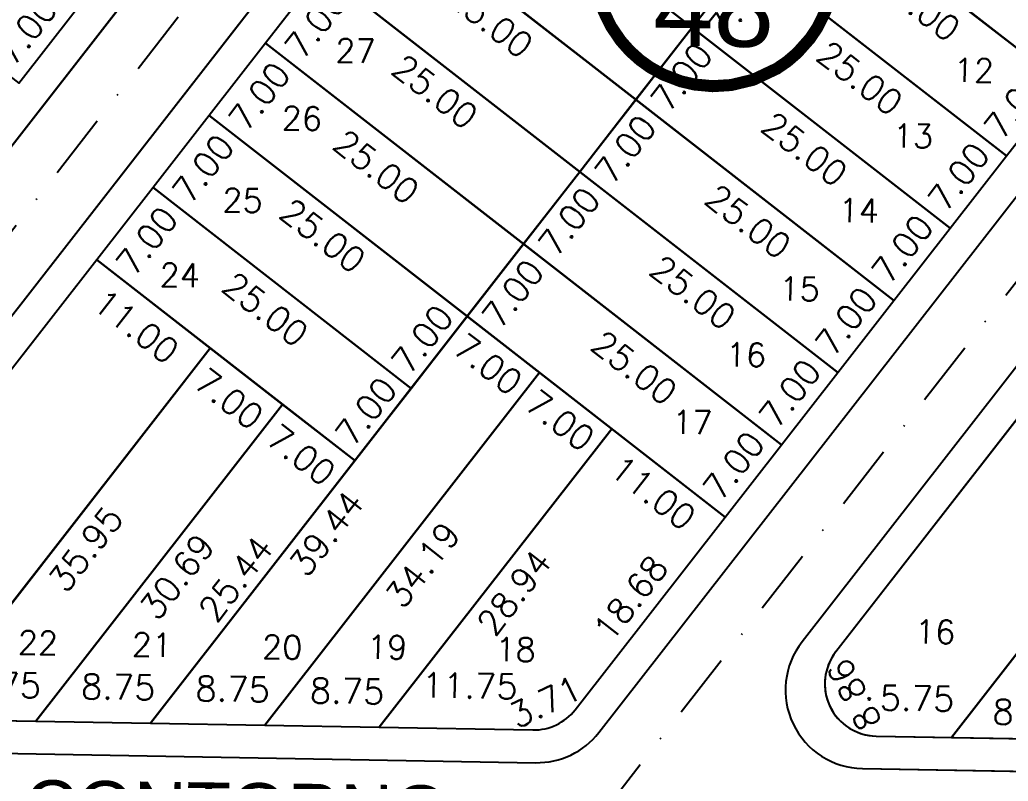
# Model space of a CAD drawing. Header units: millimetres. Extents: x -4430026 to 4783824, y 584 to 9593110.
# Drawn here: x 2678.2 to 2753.8, y 740.9 to 799.2 of the extents above; entities that cross this region are included whole.
import ezdxf
from ezdxf.enums import TextEntityAlignment as Align

# ---------------------------------------------------------------- set-up
doc = ezdxf.new("R2010")
doc.units = ezdxf.units.MM
doc.linetypes.add('CONTINUO', pattern=[0])
doc.linetypes.add('DASHDOT', pattern=[1, 0.5, -0.25, 0, -0.25])
for name, color, linetype in [('Calçada', 1, 'Continuous'), ('Cota', 8, 'Continuous'), ('Cota Curvas', 2, 'Continuous'), ('EIXO DAS VIAS', 252, 'DASHDOT'), ('Lotes', 2, 'Continuous'), ('Nomes de Ruas', 3, 'Continuous'), ('Numero de lotes', 5, 'Continuous'), ('númeraçãoquadras', 4, 'Continuous')]:
    doc.layers.add(name, color=color, linetype=linetype)
doc.styles.add('arcad1', font='romans.shx')
doc.styles.add('ARIAL', font='arial.ttf', dxfattribs={"height": 0.25})
doc.styles.add('ROMANS', font='romans.shx')
doc.styles.add('STYLE1', font='sanss___.ttf')
doc.dimstyles.new('BOLA100', dxfattribs={"dimscale": 0, "dimtxt": 1.9, "dimasz": 0.18, "dimexe": 0.18, "dimexo": 0.063, "dimgap": 0, "dimtad": 1, "dimzin": 4, "dimdsep": 46, "dimtxsty": 'ROMANS', "dimcen": 0.09, "dimse1": 1, "dimse2": 1, "dimsd1": 1, "dimsd2": 1, "dimclrt": 256, "dimaunit": 1, "dimadec": 4, "dimazin": 0, "dimtfac": 1.2, "dimtix": 1, "dimtmove": 2, "dimatfit": 3, "dimfxl": 1, "dimtvp": 2, "dimtolj": 1, "dimtzin": 4, "dimarcsym": 0})

# ---------------------------------------------------------------- blocks, each defined once
blk = doc.blocks.new('*D515')
at = {"layer": 'DEFPOINTS', "color": 0}
for p in [(2684.126, 780.798), (2686.561, 778.901), (2661.886, 752.237)]:
    blk.add_point(p, dxfattribs=at)
at = {"layer": 'Cota', "insert": (2674.692, 765.204), "char_height": 1.9, "attachment_point": 5, "rotation": 52.09358, "style": 'ROMANS'}
blk.add_mtext('\\A1;36.20', dxfattribs=at)
blk = doc.blocks.new('*D516')
at = {"layer": 'DEFPOINTS', "color": 0}
for p in [(2692.805, 774.04), (2695.065, 772.279), (2670.72, 745.677)]:
    blk.add_point(p, dxfattribs=at)
at = {"layer": 'Cota', "insert": (2683.273, 758.682), "char_height": 1.9, "attachment_point": 5, "rotation": 52.09358, "style": 'ROMANS'}
blk.add_mtext('\\A1;35.95', dxfattribs=at)
blk = doc.blocks.new('*D517')
at = {"layer": 'DEFPOINTS', "color": 0}
for p in [(2698.328, 769.739), (2700.443, 768.092), (2679.47, 745.52)]:
    blk.add_point(p, dxfattribs=at)
at = {"layer": 'Cota', "insert": (2690.264, 756.566), "char_height": 1.9, "attachment_point": 5, "rotation": 52.09358, "style": 'ROMANS'}
blk.add_mtext('\\A1;30.69', dxfattribs=at)
blk = doc.blocks.new('*D518')
at = {"layer": 'DEFPOINTS', "color": 0}
for p in [(2703.319, 765.852), (2703.851, 765.438), (2688.22, 745.364)]:
    blk.add_point(p, dxfattribs=at)
at = {"layer": 'Cota', "insert": (2694.754, 756.399), "char_height": 1.9, "attachment_point": 5, "rotation": 52.09358, "style": 'ROMANS'}
blk.add_mtext('\\A1;25.44', dxfattribs=at)
blk = doc.blocks.new('*D519')
at = {"layer": 'DEFPOINTS', "color": 0}
for p in [(2712.452, 776.485), (2714.547, 774.854), (2688.22, 745.364)]:
    blk.add_point(p, dxfattribs=at)
at = {"layer": 'Cota', "insert": (2701.681, 759.877), "char_height": 1.9, "attachment_point": 5, "rotation": 52.09358, "style": 'ROMANS'}
blk.add_mtext('\\A1;39.44', dxfattribs=at)
blk = doc.blocks.new('*D520')
at = {"layer": 'DEFPOINTS', "color": 0}
for p in [(2717.975, 772.184), (2720.299, 770.374), (2696.97, 745.207)]:
    blk.add_point(p, dxfattribs=at)
at = {"layer": 'Cota', "insert": (2709.047, 757.47), "char_height": 1.9, "attachment_point": 5, "rotation": 52.09358, "style": 'ROMANS'}
blk.add_mtext('\\A1;34.19', dxfattribs=at)
blk = doc.blocks.new('*D521')
at = {"layer": 'DEFPOINTS', "color": 0}
for p in [(2723.498, 767.883), (2725.677, 766.187), (2705.72, 745.051)]:
    blk.add_point(p, dxfattribs=at)
at = {"layer": 'Cota', "insert": (2716.038, 755.355), "char_height": 1.9, "attachment_point": 5, "rotation": 52.09358, "style": 'ROMANS'}
blk.add_mtext('\\A1;28.94', dxfattribs=at)
blk = doc.blocks.new('*D522')
at = {"layer": 'DEFPOINTS', "color": 0}
for p in [(2731.43, 761.708), (2732.178, 761.125), (2720.698, 746.383)]:
    blk.add_point(p, dxfattribs=at)
at = {"layer": 'Cota', "insert": (2724.94, 754.92), "char_height": 1.9, "attachment_point": 5, "rotation": 52.09358, "style": 'ROMANS'}
blk.add_mtext('\\A1;18.68', dxfattribs=at)
blk = doc.blocks.new('*D523')
at = {"layer": 'DEFPOINTS', "color": 0}
for p in [(2688.426, 786.321), (2690.862, 784.424), (2684.126, 780.798)]:
    blk.add_point(p, dxfattribs=at)
at = {"layer": 'Cota', "insert": (2687.962, 782.246), "char_height": 1.9, "attachment_point": 5, "rotation": 52.09358, "style": 'ROMANS'}
blk.add_mtext('\\A1;7.00', dxfattribs=at)
blk = doc.blocks.new('*D524')
at = {"layer": 'DEFPOINTS', "color": 0}
for p in [(2692.727, 791.844), (2695.163, 789.947), (2688.426, 786.321)]:
    blk.add_point(p, dxfattribs=at)
at = {"layer": 'Cota', "insert": (2692.263, 787.769), "char_height": 1.9, "attachment_point": 5, "rotation": 52.09358, "style": 'ROMANS'}
blk.add_mtext('\\A1;7.00', dxfattribs=at)
blk = doc.blocks.new('*D525')
at = {"layer": 'DEFPOINTS', "color": 0}
for p in [(2697.027, 797.367), (2699.463, 795.47), (2692.727, 791.844)]:
    blk.add_point(p, dxfattribs=at)
at = {"layer": 'Cota', "insert": (2696.563, 793.292), "char_height": 1.9, "attachment_point": 5, "rotation": 52.09358, "style": 'ROMANS'}
blk.add_mtext('\\A1;7.00', dxfattribs=at)
blk = doc.blocks.new('*D526')
at = {"layer": 'DEFPOINTS', "color": 0}
for p in [(2701.328, 802.89), (2703.764, 800.993), (2697.027, 797.367)]:
    blk.add_point(p, dxfattribs=at)
at = {"layer": 'Cota', "insert": (2700.864, 798.816), "char_height": 1.9, "attachment_point": 5, "rotation": 52.09358, "style": 'ROMANS'}
blk.add_mtext('\\A1;7.00', dxfattribs=at)
blk = doc.blocks.new('*D537')
at = {"layer": 'DEFPOINTS', "color": 0}
for p in [(2707.62, 771.375), (2708.152, 770.961), (2703.851, 765.438)]:
    blk.add_point(p, dxfattribs=at)
at = {"layer": 'Cota', "insert": (2704.72, 769.198), "char_height": 1.9, "attachment_point": 5, "rotation": 52.09358, "style": 'ROMANS'}
blk.add_mtext('\\A1;7.00', dxfattribs=at)
blk = doc.blocks.new('*D538')
at = {"layer": 'DEFPOINTS', "color": 0}
for p in [(2711.92, 776.899), (2712.452, 776.485), (2708.152, 770.961)]:
    blk.add_point(p, dxfattribs=at)
at = {"layer": 'Cota', "insert": (2709.021, 774.721), "char_height": 1.9, "attachment_point": 5, "rotation": 52.09358, "style": 'ROMANS'}
blk.add_mtext('\\A1;7.00', dxfattribs=at)
blk = doc.blocks.new('*D539')
at = {"layer": 'DEFPOINTS', "color": 0}
for p in [(2735.73, 767.231), (2736.478, 766.648), (2732.178, 761.125)]:
    blk.add_point(p, dxfattribs=at)
at = {"layer": 'Cota', "insert": (2732.83, 765.053), "char_height": 1.9, "attachment_point": 5, "rotation": 52.09358, "style": 'ROMANS'}
blk.add_mtext('\\A1;7.00', dxfattribs=at)
blk = doc.blocks.new('*D540')
at = {"layer": 'DEFPOINTS', "color": 0}
for p in [(2740.031, 772.754), (2740.779, 772.171), (2736.478, 766.648)]:
    blk.add_point(p, dxfattribs=at)
at = {"layer": 'Cota', "insert": (2737.131, 770.576), "char_height": 1.9, "attachment_point": 5, "rotation": 52.09358, "style": 'ROMANS'}
blk.add_mtext('\\A1;7.00', dxfattribs=at)
blk = doc.blocks.new('*D541')
at = {"layer": 'DEFPOINTS', "color": 0}
for p in [(2744.331, 778.277), (2745.079, 777.694), (2740.779, 772.171)]:
    blk.add_point(p, dxfattribs=at)
at = {"layer": 'Cota', "insert": (2741.431, 776.099), "char_height": 1.9, "attachment_point": 5, "rotation": 52.09358, "style": 'ROMANS'}
blk.add_mtext('\\A1;7.00', dxfattribs=at)
blk = doc.blocks.new('*D542')
at = {"layer": 'DEFPOINTS', "color": 0}
for p in [(2748.632, 783.8), (2749.38, 783.218), (2745.079, 777.694)]:
    blk.add_point(p, dxfattribs=at)
at = {"layer": 'Cota', "insert": (2745.732, 781.622), "char_height": 1.9, "attachment_point": 5, "rotation": 52.09358, "style": 'ROMANS'}
blk.add_mtext('\\A1;7.00', dxfattribs=at)
blk = doc.blocks.new('*D543')
at = {"layer": 'DEFPOINTS', "color": 0}
for p in [(2752.933, 789.323), (2753.681, 788.741), (2749.38, 783.218)]:
    blk.add_point(p, dxfattribs=at)
at = {"layer": 'Cota', "insert": (2750.033, 787.145), "char_height": 1.9, "attachment_point": 5, "rotation": 52.09358, "style": 'ROMANS'}
blk.add_mtext('\\A1;7.00', dxfattribs=at)
blk = doc.blocks.new('*D544')
at = {"layer": 'DEFPOINTS', "color": 0}
for p in [(2757.233, 794.846), (2757.981, 794.264), (2753.681, 788.741)]:
    blk.add_point(p, dxfattribs=at)
at = {"layer": 'Cota', "insert": (2754.333, 792.668), "char_height": 1.9, "attachment_point": 5, "rotation": 52.09358, "style": 'ROMANS'}
blk.add_mtext('\\A1;7.00', dxfattribs=at)
blk = doc.blocks.new('*D551')
at = {"layer": 'DEFPOINTS', "color": 0}
for p in [(2716.753, 782.008), (2718.847, 780.377), (2712.452, 776.485)]:
    blk.add_point(p, dxfattribs=at)
at = {"layer": 'Cota', "insert": (2715.947, 778.199), "char_height": 1.9, "attachment_point": 5, "rotation": 52.09358, "style": 'ROMANS'}
blk.add_mtext('\\A1;7.00', dxfattribs=at)
blk = doc.blocks.new('*D552')
at = {"layer": 'DEFPOINTS', "color": 0}
for p in [(2721.053, 787.531), (2723.148, 785.9), (2716.753, 782.008)]:
    blk.add_point(p, dxfattribs=at)
at = {"layer": 'Cota', "insert": (2720.248, 783.722), "char_height": 1.9, "attachment_point": 5, "rotation": 52.09358, "style": 'ROMANS'}
blk.add_mtext('\\A1;7.00', dxfattribs=at)
blk = doc.blocks.new('*D553')
at = {"layer": 'DEFPOINTS', "color": 0}
for p in [(2725.354, 793.054), (2727.448, 791.423), (2721.053, 787.531)]:
    blk.add_point(p, dxfattribs=at)
at = {"layer": 'Cota', "insert": (2724.549, 789.245), "char_height": 1.9, "attachment_point": 5, "rotation": 52.09358, "style": 'ROMANS'}
blk.add_mtext('\\A1;7.00', dxfattribs=at)
blk = doc.blocks.new('*D554')
at = {"layer": 'DEFPOINTS', "color": 0}
for p in [(2729.655, 798.577), (2731.749, 796.946), (2725.354, 793.054)]:
    blk.add_point(p, dxfattribs=at)
at = {"layer": 'Cota', "insert": (2728.849, 794.768), "char_height": 1.9, "attachment_point": 5, "rotation": 52.09358, "style": 'ROMANS'}
blk.add_mtext('\\A1;7.00', dxfattribs=at)
blk = doc.blocks.new('*D555')
at = {"layer": 'DEFPOINTS', "color": 0}
for p in [(2733.955, 804.1), (2736.05, 802.469), (2729.655, 798.577)]:
    blk.add_point(p, dxfattribs=at)
at = {"layer": 'Cota', "insert": (2733.15, 800.291), "char_height": 1.9, "attachment_point": 5, "rotation": 52.09358, "style": 'ROMANS'}
blk.add_mtext('\\A1;7.00', dxfattribs=at)
blk = doc.blocks.new('*D623')
at = {"layer": 'DEFPOINTS', "color": 0}
for p in [(2681.646, 800.472), (2682.47, 799.831), (2678.169, 794.308)]:
    blk.add_point(p, dxfattribs=at)
at = {"layer": 'Cota', "insert": (2678.746, 798.294), "char_height": 1.9, "attachment_point": 5, "rotation": 52.09358, "style": 'ROMANS'}
blk.add_mtext('\\A1;7.00', dxfattribs=at)
blk = doc.blocks.new('*D3765')
at = {"layer": 'DEFPOINTS', "color": 0}
for p in [(2684.126, 780.798), (2692.805, 774.04), (2690.884, 771.573)]:
    blk.add_point(p, dxfattribs=at)
at = {"layer": 'Cota', "insert": (2687.128, 775.701), "char_height": 1.9, "attachment_point": 5, "rotation": 322.09358, "style": 'ROMANS'}
blk.add_mtext('\\A1;11.00', dxfattribs=at)
blk = doc.blocks.new('*D3766')
at = {"layer": 'DEFPOINTS', "color": 0}
for p in [(2692.805, 774.04), (2698.328, 769.739), (2696.407, 767.272)]:
    blk.add_point(p, dxfattribs=at)
at = {"layer": 'Cota', "insert": (2694.229, 770.172), "char_height": 1.9, "attachment_point": 5, "rotation": 322.09358, "style": 'ROMANS'}
blk.add_mtext('\\A1;7.00', dxfattribs=at)
blk = doc.blocks.new('*D3767')
at = {"layer": 'DEFPOINTS', "color": 0}
for p in [(2698.328, 769.739), (2703.851, 765.438), (2701.93, 762.971)]:
    blk.add_point(p, dxfattribs=at)
at = {"layer": 'Cota', "insert": (2699.752, 765.871), "char_height": 1.9, "attachment_point": 5, "rotation": 322.09358, "style": 'ROMANS'}
blk.add_mtext('\\A1;7.00', dxfattribs=at)
blk = doc.blocks.new('*D3774')
at = {"layer": 'DEFPOINTS', "color": 0}
for p in [(2688.426, 786.321), (2708.152, 770.961), (2706.298, 768.581)]:
    blk.add_point(p, dxfattribs=at)
at = {"layer": 'Cota', "insert": (2697.019, 777.01), "char_height": 1.9, "attachment_point": 5, "rotation": 322.09358, "style": 'ROMANS'}
blk.add_mtext('\\A1;25.00', dxfattribs=at)
blk = doc.blocks.new('*D3780')
at = {"layer": 'DEFPOINTS', "color": 0}
for p in [(2662.744, 815.19), (2682.47, 799.831), (2680.701, 797.56)]:
    blk.add_point(p, dxfattribs=at)
at = {"layer": 'Cota', "insert": (2671.422, 805.989), "char_height": 1.9, "attachment_point": 5, "rotation": 322.09358, "style": 'ROMANS'}
blk.add_mtext('\\A1;25.00', dxfattribs=at)
blk = doc.blocks.new('*D3781')
at = {"layer": 'DEFPOINTS', "color": 0}
for p in [(2692.727, 791.844), (2712.452, 776.485), (2710.684, 774.213)]:
    blk.add_point(p, dxfattribs=at)
at = {"layer": 'Cota', "insert": (2701.405, 782.643), "char_height": 1.9, "attachment_point": 5, "rotation": 322.09358, "style": 'ROMANS'}
blk.add_mtext('\\A1;25.00', dxfattribs=at)
blk = doc.blocks.new('*D3782')
at = {"layer": 'DEFPOINTS', "color": 0}
for p in [(2712.452, 776.485), (2717.975, 772.184), (2716.207, 769.913)]:
    blk.add_point(p, dxfattribs=at)
at = {"layer": 'Cota', "insert": (2714.029, 772.813), "char_height": 1.9, "attachment_point": 5, "rotation": 322.09358, "style": 'ROMANS'}
blk.add_mtext('\\A1;7.00', dxfattribs=at)
blk = doc.blocks.new('*D3783')
at = {"layer": 'DEFPOINTS', "color": 0}
for p in [(2717.975, 772.184), (2723.498, 767.883), (2721.73, 765.612)]:
    blk.add_point(p, dxfattribs=at)
at = {"layer": 'Cota', "insert": (2719.552, 768.512), "char_height": 1.9, "attachment_point": 5, "rotation": 322.09358, "style": 'ROMANS'}
blk.add_mtext('\\A1;7.00', dxfattribs=at)
blk = doc.blocks.new('*D3784')
at = {"layer": 'DEFPOINTS', "color": 0}
for p in [(2723.498, 767.883), (2732.178, 761.125), (2730.409, 758.854)]:
    blk.add_point(p, dxfattribs=at)
at = {"layer": 'Cota', "insert": (2726.653, 762.983), "char_height": 1.9, "attachment_point": 5, "rotation": 322.09358, "style": 'ROMANS'}
blk.add_mtext('\\A1;11.00', dxfattribs=at)
blk = doc.blocks.new('*D3791')
at = {"layer": 'DEFPOINTS', "color": 0}
for p in [(2697.027, 797.367), (2716.753, 782.008), (2714.777, 779.47)]:
    blk.add_point(p, dxfattribs=at)
at = {"layer": 'Cota', "insert": (2705.498, 787.9), "char_height": 1.9, "attachment_point": 5, "rotation": 322.09358, "style": 'ROMANS'}
blk.add_mtext('\\A1;25.00', dxfattribs=at)
blk = doc.blocks.new('*D3792')
at = {"layer": 'DEFPOINTS', "color": 0}
for p in [(2716.753, 782.008), (2736.478, 766.648), (2734.503, 764.111)]:
    blk.add_point(p, dxfattribs=at)
at = {"layer": 'Cota', "insert": (2725.224, 772.54), "char_height": 1.9, "attachment_point": 5, "rotation": 322.09358, "style": 'ROMANS'}
blk.add_mtext('\\A1;25.00', dxfattribs=at)
blk = doc.blocks.new('*D3799')
at = {"layer": 'DEFPOINTS', "color": 0}
for p in [(2701.328, 802.89), (2721.053, 787.531), (2719.26, 785.228)]:
    blk.add_point(p, dxfattribs=at)
at = {"layer": 'Cota', "insert": (2709.981, 793.657), "char_height": 1.9, "attachment_point": 5, "rotation": 322.09358, "style": 'ROMANS'}
blk.add_mtext('\\A1;25.00', dxfattribs=at)
blk = doc.blocks.new('*D3800')
at = {"layer": 'DEFPOINTS', "color": 0}
for p in [(2721.053, 787.531), (2740.779, 772.171), (2738.986, 769.869)]:
    blk.add_point(p, dxfattribs=at)
at = {"layer": 'Cota', "insert": (2729.707, 778.298), "char_height": 1.9, "attachment_point": 5, "rotation": 322.09358, "style": 'ROMANS'}
blk.add_mtext('\\A1;25.00', dxfattribs=at)
blk = doc.blocks.new('*D3810')
at = {"layer": 'DEFPOINTS', "color": 0}
for p in [(2681.377, 747.253), (2672.595, 745.62), (2681.345, 745.464)]:
    blk.add_point(p, dxfattribs=at)
at = {"layer": 'Cota', "insert": (2677.019, 748.281), "char_height": 1.9, "attachment_point": 5, "rotation": 358.9754, "style": 'ROMANS'}
blk.add_mtext('\\A1;8.75', dxfattribs=at)
blk = doc.blocks.new('*D3811')
at = {"layer": 'DEFPOINTS', "color": 0}
for p in [(2690.127, 747.096), (2681.345, 745.464), (2690.095, 745.307)]:
    blk.add_point(p, dxfattribs=at)
at = {"layer": 'Cota', "insert": (2685.769, 748.124), "char_height": 1.9, "attachment_point": 5, "rotation": 358.9754, "style": 'ROMANS'}
blk.add_mtext('\\A1;8.75', dxfattribs=at)
blk = doc.blocks.new('*D3812')
at = {"layer": 'DEFPOINTS', "color": 0}
for p in [(2698.877, 746.94), (2690.095, 745.307), (2698.845, 745.151)]:
    blk.add_point(p, dxfattribs=at)
at = {"layer": 'Cota', "insert": (2694.519, 747.968), "char_height": 1.9, "attachment_point": 5, "rotation": 358.9754, "style": 'ROMANS'}
blk.add_mtext('\\A1;8.75', dxfattribs=at)
blk = doc.blocks.new('*D3813')
at = {"layer": 'DEFPOINTS', "color": 0}
for p in [(2707.627, 746.783), (2698.845, 745.151), (2707.595, 744.994)]:
    blk.add_point(p, dxfattribs=at)
at = {"layer": 'Cota', "insert": (2703.269, 747.811), "char_height": 1.9, "attachment_point": 5, "rotation": 358.9754, "style": 'ROMANS'}
blk.add_mtext('\\A1;8.75', dxfattribs=at)
blk = doc.blocks.new('*D3820')
at = {"layer": 'DEFPOINTS', "color": 0}
for p in [(2705.629, 808.413), (2725.354, 793.054), (2723.484, 790.653)]:
    blk.add_point(p, dxfattribs=at)
at = {"layer": 'Cota', "insert": (2714.205, 799.082), "char_height": 1.9, "attachment_point": 5, "rotation": 322.09358, "style": 'ROMANS'}
blk.add_mtext('\\A1;25.00', dxfattribs=at)
blk = doc.blocks.new('*D3821')
at = {"layer": 'DEFPOINTS', "color": 0}
for p in [(2725.354, 793.054), (2745.079, 777.694), (2743.21, 775.293)]:
    blk.add_point(p, dxfattribs=at)
at = {"layer": 'Cota', "insert": (2733.931, 783.723), "char_height": 1.9, "attachment_point": 5, "rotation": 322.09358, "style": 'ROMANS'}
blk.add_mtext('\\A1;25.00', dxfattribs=at)
blk = doc.blocks.new('*D3828')
at = {"layer": 'DEFPOINTS', "color": 0}
for p in [(2709.929, 813.936), (2729.655, 798.577), (2727.798, 796.193)]:
    blk.add_point(p, dxfattribs=at)
at = {"layer": 'Cota', "insert": (2718.519, 804.622), "char_height": 1.9, "attachment_point": 5, "rotation": 322.09358, "style": 'ROMANS'}
blk.add_mtext('\\A1;25.00', dxfattribs=at)
blk = doc.blocks.new('*D3829')
at = {"layer": 'DEFPOINTS', "color": 0}
for p in [(2729.655, 798.577), (2749.38, 783.218), (2747.524, 780.834)]:
    blk.add_point(p, dxfattribs=at)
at = {"layer": 'Cota', "insert": (2738.245, 789.263), "char_height": 1.9, "attachment_point": 5, "rotation": 322.09358, "style": 'ROMANS'}
blk.add_mtext('\\A1;25.00', dxfattribs=at)
blk = doc.blocks.new('*D3837')
at = {"layer": 'DEFPOINTS', "color": 0}
for p in [(2733.955, 804.1), (2753.681, 788.741), (2751.75, 786.261)]:
    blk.add_point(p, dxfattribs=at)
at = {"layer": 'Cota', "insert": (2742.471, 794.69), "char_height": 1.9, "attachment_point": 5, "rotation": 322.09358, "style": 'ROMANS'}
blk.add_mtext('\\A1;25.00', dxfattribs=at)
blk = doc.blocks.new('*D3845')
at = {"layer": 'DEFPOINTS', "color": 0}
for p in [(2738.256, 809.623), (2757.981, 794.264), (2756.152, 791.915)]:
    blk.add_point(p, dxfattribs=at)
at = {"layer": 'Cota', "insert": (2746.873, 800.344), "char_height": 1.9, "attachment_point": 5, "rotation": 322.09358, "style": 'ROMANS'}
blk.add_mtext('\\A1;25.00', dxfattribs=at)
blk = doc.blocks.new('*D3853')
at = {"layer": 'DEFPOINTS', "color": 0}
for p in [(2742.557, 815.146), (2762.282, 799.787), (2760.554, 797.568)]:
    blk.add_point(p, dxfattribs=at)
at = {"layer": 'Cota', "insert": (2751.275, 805.997), "char_height": 1.9, "attachment_point": 5, "rotation": 322.09358, "style": 'ROMANS'}
blk.add_mtext('\\A1;25.00', dxfattribs=at)
blk = doc.blocks.new('*D6816')
at = {"layer": 'DEFPOINTS', "color": 0}
for p in [(2749.489, 745.366), (2743.72, 744.371), (2749.47, 744.268)]:
    blk.add_point(p, dxfattribs=at)
at = {"layer": 'Cota', "insert": (2746.844, 747.256), "char_height": 1.9, "attachment_point": 5, "rotation": 358.97539, "style": 'ROMANS'}
blk.add_mtext('\\A1;5.75', dxfattribs=at)
blk = doc.blocks.new('*D6817')
at = {"layer": 'DEFPOINTS', "color": 0}
for p in [(2758.239, 745.21), (2749.47, 744.268), (2758.22, 744.112)]:
    blk.add_point(p, dxfattribs=at)
at = {"layer": 'Cota', "insert": (2755.467, 746.186), "char_height": 1.9, "attachment_point": 5, "rotation": 358.97539, "style": 'ROMANS'}
blk.add_mtext('\\A1;8.75', dxfattribs=at)
blk = doc.blocks.new('*D7361')
at = {"layer": 'DEFPOINTS', "color": 0}
for p in [(2717.503, 746.63), (2705.72, 745.051), (2717.471, 744.841)]:
    blk.add_point(p, dxfattribs=at)
at = {"layer": 'Cota', "insert": (2712.645, 748.215), "char_height": 1.9, "attachment_point": 5, "rotation": 358.9754, "style": 'ROMANS'}
blk.add_mtext('\\A1;11.75', dxfattribs=at)
blk = doc.blocks.new('NUM_quadra')
at = {"color": 6, "const_width": 0.02}
blk.add_lwpolyline([(-0.0134, 0.1996), (-0.034, 0.1971), (-0.0579, 0.1914), (-0.0779, 0.1842), (-0.0981, 0.1743), (-0.1208, 0.1594), (-0.1377, 0.145), (-0.1521, 0.1299), (-0.1625, 0.1166), (-0.1764, 0.0942), (-0.1852, 0.0754), (-0.1941, 0.0483), (-0.1985, 0.0243), (-0.2, 0), (-0.1977, -0.0299), (-0.1921, -0.0556), (-0.1839, -0.0786), (-0.1713, -0.1033), (-0.1546, -0.1269), (-0.1389, -0.1439), (-0.1219, -0.1586), (-0.1046, -0.1705), (-0.0831, -0.1819), (-0.0531, -0.1928), (-0.0302, -0.1977), (0, -0.2), (0.0309, -0.1976), (0.0677, -0.1882), (0.1069, -0.169), (0.124, -0.1569), (0.1407, -0.1421), (0.1614, -0.1181), (0.1737, -0.0992), (0.187, -0.071), (0.1962, -0.0386), (0.2, 0), (0.1989, 0.0205), (0.1943, 0.0473), (0.1871, 0.0707), (0.1741, 0.0984), (0.1635, 0.1151), (0.1472, 0.1354), (0.1285, 0.1533), (0.1063, 0.1694), (0.0782, 0.1841), (0.0533, 0.1928), (0.0267, 0.1982), (0, 0.2)], close=True, dxfattribs=at)
blk.add_circle((0, 0), 0.2)
at = {"color": 3, "insert": (-0.1114, 0.1285), "char_height": 0.038, "width": 0.2663, "attachment_point": 1, "style": 'STYLE1'}
blk.add_mtext('\\fArial|b0|i0|c0|p34;QUADRA', dxfattribs=at)
at = {"color": 3, "style": 'STYLE1'}
blk.add_attdef('00', text='', height=0.13, dxfattribs=at).set_placement((0, -0.1335), align=Align.CENTER)

msp = doc.modelspace()

# ---------------------------------------------------------------- linework, layer by layer
at = {"layer": 'Calçada', "lineweight": -3}
for p, q in [((2643.767, 746.058), (2750.487, 883.114)), ((2643.767, 746.058), (2750.487, 883.114)), ((2756.799, 878.199), (2659.299, 752.983)), ((2756.799, 878.199), (2659.299, 752.983)), ((2806.194, 839.091), (2738.049, 751.575)), ((2742.676, 741.89), (2796.299, 740.931))]:
    msp.add_line(p, q, dxfattribs=at)
for points in [[(2750.487, 883.114, 0.414214), (2749.439, 891.534), (2715.512, 917.952, 0.414214), (2707.091, 916.904), (2580.549, 754.392, 0.618106), (2585.176, 744.706), (2638.926, 743.745, 0.236013), (2643.767, 746.058)], [(2750.487, 883.114, 0.414214), (2749.439, 891.534), (2715.512, 917.952, 0.414214), (2707.091, 916.904), (2580.549, 754.392, 0.618106), (2585.176, 744.706), (2638.926, 743.745, 0.236013), (2643.767, 746.058)], [(2799.147, 852.829), (2765.22, 879.247, 0.414214), (2756.799, 878.199), (2659.299, 752.983, 0.618106), (2663.926, 743.298), (2717.676, 742.337, 0.236013), (2722.517, 744.649), (2800.195, 844.408, 0.414214)], [(2799.147, 852.829), (2765.22, 879.247, 0.414214), (2756.799, 878.199), (2659.299, 752.983, 0.618106), (2663.926, 743.298), (2717.676, 742.337, 0.236013), (2722.517, 744.649), (2800.195, 844.408, 0.414214)]]:
    msp.add_lwpolyline(points, format="xyb", close=True, dxfattribs=at)
at = {"layer": 'Calçada', "lineweight": -3, "flags": 128}
msp.add_lwpolyline([(2742.676, 741.89), (2796.176, 740.933)], dxfattribs=at)
at = {"layer": 'Calçada', "lineweight": -3}
msp.add_arc((2742.783, 747.889), 6, 142.09358, 268.9754, dxfattribs=at)
at = {"layer": 'EIXO DAS VIAS', "ltscale": 10}
for p, q in [((2643.852, 739.656, 103.708), (2759.787, 888.547, 103.708)), ((2722.602, 738.248, 103.708), (2809.495, 849.841, 103.708))]:
    msp.add_line(p, q, dxfattribs=at)
msp.add_arc((2975.343, 1989.566, 51.854), 1330.899, 249.614741, 258.88401, dxfattribs=at)
at = {"layer": 'Lotes', "lineweight": -3}
for p, q in [((2688.22, 745.364), (2776.961, 859.331)), ((2806.94, 835.98), (2740.636, 750.828)), ((2757.981, 794.264), (2718.531, 824.982)), ((2753.681, 788.741), (2714.23, 819.459)), ((2749.38, 783.218), (2709.929, 813.936)), ((2745.079, 777.694), (2705.629, 808.413)), ((2740.779, 772.171), (2701.328, 802.89)), ((2736.478, 766.648), (2697.027, 797.367)), ((2732.178, 761.125), (2692.727, 791.844)), ((2708.152, 770.961), (2688.426, 786.321)), ((2703.851, 765.438), (2684.126, 780.798)), ((2692.805, 774.04), (2670.72, 745.677)), ((2717.975, 772.184), (2696.97, 745.207)), ((2757.189, 772.086), (2752.888, 766.563)), ((2698.328, 769.739), (2679.47, 745.52)), ((2723.498, 767.883), (2705.72, 745.051)), ((2752.888, 766.563), (2740.636, 750.828)), ((2743.72, 744.371), (2766.97, 743.955))]:
    msp.add_line(p, q, dxfattribs=at)
at = {"layer": 'Lotes', "linetype": 'CONTINUO', "lineweight": -3}
for p, q in [((2729.655, 798.577), (2709.929, 813.936)), ((2709.929, 813.936), (2729.655, 798.577)), ((2738.256, 809.623), (2757.981, 794.264)), ((2757.981, 794.264), (2738.256, 809.623)), ((2725.354, 793.054), (2705.629, 808.413)), ((2705.629, 808.413), (2725.354, 793.054)), ((2733.955, 804.1), (2753.681, 788.741)), ((2753.681, 788.741), (2733.955, 804.1)), ((2701.328, 802.89), (2697.027, 797.367)), ((2721.053, 787.531), (2701.328, 802.89)), ((2701.328, 802.89), (2721.053, 787.531)), ((2678.169, 794.308), (2682.47, 799.831)), ((2729.655, 798.577), (2749.38, 783.218)), ((2749.38, 783.218), (2729.655, 798.577)), ((2697.027, 797.367), (2692.727, 791.844)), ((2716.753, 782.008), (2697.027, 797.367)), ((2697.027, 797.367), (2716.753, 782.008)), ((2753.681, 788.741), (2757.981, 794.264)), ((2725.354, 793.054), (2745.079, 777.694)), ((2745.079, 777.694), (2725.354, 793.054)), ((2692.727, 791.844), (2688.426, 786.321)), ((2712.452, 776.485), (2692.727, 791.844)), ((2692.727, 791.844), (2712.452, 776.485)), ((2749.38, 783.218), (2753.681, 788.741)), ((2721.053, 787.531), (2740.779, 772.171)), ((2740.779, 772.171), (2721.053, 787.531)), ((2688.426, 786.321), (2684.126, 780.798)), ((2708.152, 770.961), (2688.426, 786.321)), ((2688.426, 786.321), (2708.152, 770.961)), ((2745.079, 777.694), (2749.38, 783.218)), ((2716.753, 782.008), (2736.478, 766.648)), ((2736.478, 766.648), (2716.753, 782.008)), ((2684.126, 780.798), (2661.886, 752.237)), ((2692.805, 774.04), (2684.126, 780.798)), ((2684.126, 780.798), (2703.851, 765.438)), ((2740.779, 772.171), (2745.079, 777.694)), ((2712.452, 776.485), (2688.22, 745.364)), ((2708.152, 770.961), (2712.452, 776.485)), ((2712.452, 776.485), (2732.178, 761.125)), ((2717.975, 772.184), (2712.452, 776.485)), ((2692.805, 774.04), (2670.72, 745.677)), ((2670.72, 745.677), (2692.805, 774.04)), ((2698.328, 769.739), (2692.805, 774.04)), ((2717.975, 772.184), (2696.97, 745.207)), ((2696.97, 745.207), (2717.975, 772.184)), ((2723.498, 767.883), (2717.975, 772.184)), ((2736.478, 766.648), (2740.779, 772.171)), ((2703.851, 765.438), (2708.152, 770.961)), ((2698.328, 769.739), (2679.47, 745.52)), ((2679.47, 745.52), (2698.328, 769.739)), ((2703.851, 765.438), (2698.328, 769.739)), ((2723.498, 767.883), (2705.72, 745.051)), ((2705.72, 745.051), (2723.498, 767.883)), ((2732.178, 761.125), (2723.498, 767.883)), ((2732.178, 761.125), (2736.478, 766.648)), ((2688.22, 745.364), (2703.851, 765.438)), ((2720.698, 746.383), (2732.178, 761.125)), ((2670.72, 745.677), (2679.47, 745.52)), ((2679.47, 745.52), (2688.22, 745.364)), ((2688.22, 745.364), (2696.97, 745.207)), ((2696.97, 745.207), (2705.72, 745.051)), ((2705.72, 745.051), (2717.471, 744.841))]:
    msp.add_line(p, q, dxfattribs=at)
at = {"layer": 'Lotes'}
for points in [[(2714.23, 819.459), (2709.929, 813.936), (2729.655, 798.577), (2733.955, 804.1)], [(2662.744, 815.19), (2658.444, 809.667), (2678.169, 794.308), (2682.47, 799.831)], [(2742.557, 815.146), (2738.256, 809.623), (2757.981, 794.264), (2762.282, 799.787)], [(2709.929, 813.936), (2705.629, 808.413), (2725.354, 793.054), (2729.655, 798.577)], [(2738.256, 809.623), (2733.955, 804.1), (2753.681, 788.741), (2757.981, 794.264)], [(2705.629, 808.413), (2701.328, 802.89), (2721.053, 787.531), (2725.354, 793.054)], [(2733.955, 804.1), (2729.655, 798.577), (2749.38, 783.218), (2753.681, 788.741)], [(2701.328, 802.89), (2697.027, 797.367), (2716.753, 782.008), (2721.053, 787.531)], [(2729.655, 798.577), (2725.354, 793.054), (2745.079, 777.694), (2749.38, 783.218)], [(2697.027, 797.367), (2692.727, 791.844), (2712.452, 776.485), (2716.753, 782.008)], [(2725.354, 793.054), (2721.053, 787.531), (2740.779, 772.171), (2745.079, 777.694)], [(2692.727, 791.844), (2688.426, 786.321), (2708.152, 770.961), (2712.452, 776.485)], [(2721.053, 787.531), (2716.753, 782.008), (2736.478, 766.648), (2740.779, 772.171)], [(2688.426, 786.321), (2684.126, 780.798), (2692.805, 774.04), (2698.328, 769.739), (2703.851, 765.438), (2708.152, 770.961)], [(2716.753, 782.008), (2712.452, 776.485), (2732.178, 761.125), (2736.478, 766.648)], [(2712.452, 776.485), (2688.22, 745.364), (2696.97, 745.207), (2717.975, 772.184)], [(2692.805, 774.04), (2670.72, 745.677), (2679.47, 745.52), (2698.328, 769.739)], [(2778.14, 769.695), (2772.617, 773.996), (2749.47, 744.268), (2758.22, 744.112)], [(2717.975, 772.184), (2696.97, 745.207), (2705.72, 745.051), (2723.498, 767.883)], [(2698.328, 769.739), (2679.47, 745.52), (2688.22, 745.364), (2703.851, 765.438)]]:
    msp.add_lwpolyline(points, close=True, dxfattribs=at)
for points in [[(2684.126, 780.798), (2661.886, 752.237, 0.618106), (2664.971, 745.78), (2670.72, 745.677), (2692.805, 774.04)], [(2772.617, 773.996), (2763.938, 780.754), (2761.489, 777.609), (2757.189, 772.086), (2752.888, 766.563), (2740.636, 750.828, 0.04752), (2740.229, 750.188, 0.205286), (2740.019, 747.043, 0.313361), (2743.72, 744.371), (2749.47, 744.268)], [(2723.498, 767.883), (2705.72, 745.051), (2717.471, 744.841, 0.236013), (2720.698, 746.383), (2732.178, 761.125)]]:
    msp.add_lwpolyline(points, format="xyb", close=True, dxfattribs=at)
at = {"layer": 'Lotes', "lineweight": -3}
msp.add_lwpolyline([(2772.617, 773.996), (2763.938, 780.754), (2761.489, 777.609), (2757.189, 772.086), (2752.888, 766.563), (2740.636, 750.828, 0.618106), (2743.72, 744.371), (2749.47, 744.268)], format="xyb", close=True, dxfattribs=at)
msp.add_lwpolyline([(2778.14, 769.695), (2772.617, 773.996), (2749.47, 744.268), (2758.22, 744.112)], close=True, dxfattribs=at)
msp.add_lwpolyline([(2772.617, 773.996), (2749.47, 744.268)], dxfattribs=at)
msp.add_arc((2743.792, 748.371), 4, 142.09358, 268.9754, dxfattribs=at)
at = {"layer": 'Lotes', "linetype": 'CONTINUO', "lineweight": -3}
msp.add_arc((2717.542, 748.84), 4, 268.97539, 322.09358, dxfattribs=at)

# ---------------------------------------------------------------- block references
at = {"layer": 'númeraçãoquadras', "linetype": 'ByBlock', "extrusion": (0.084411, -0.001453, 0.99643)}
ref = msp.add_blockref('NUM_quadra', (850.152, -2698.614, 333.468), dxfattribs=dict(at, xscale=45.93175888075766, yscale=45.93175888024863, zscale=45.93175853019476, rotation=270.0385460294471))
ref.add_attrib('00', '48', dxfattribs={"layer": '0', "color": 3, "extrusion": (0.084411, -0.001453, 0.99643), "height": 5.9711, "rotation": 270.03855, "style": 'STYLE1'}).set_placement((844.022, -2698.618, 333.468), align=Align.CENTER)

# ---------------------------------------------------------------- texts
at = {"layer": 'Cota Curvas', "char_height": 1.9, "attachment_point": 5, "style": 'ROMANS'}
for s, insert, rotation in [('\\A1;8.86', (2742.042, 747.541, -51.854), 117.47731), ('\\A1;3.71', (2718.423, 746.996, -51.854), 25.53449)]:
    msp.add_mtext(s, dxfattribs=dict(at, insert=insert, rotation=rotation))
at = {"layer": 'Nomes de Ruas', "extrusion": (-0.084145, 0.020657, 0.996239), "style": 'ARIAL'}
msp.add_text('RUA  DO CONTORNO -  .', height=4, rotation=102.96746, dxfattribs=at).set_placement((-1358.097, 2423.762, -209.971), align=Align.MIDDLE_CENTER)
at = {"layer": 'Numero de lotes', "style": 'arcad1'}
for s, p in [('27', (2703.912, 796.784, 103.708)), ('12', (2751.191, 795.294, 103.708)), ('26', (2699.81, 791.61, 103.708)), ('13', (2746.539, 790.268, 103.708)), ('25', (2695.273, 785.339, 103.708)), ('14', (2742.397, 784.569, 103.708)), ('24', (2690.476, 779.623, 103.708)), ('15', (2737.866, 778.574, 103.708)), ('16', (2733.766, 773.538, 103.708)), ('17', (2729.665, 768.364, 103.708)), ('16', (2748.235, 752.345, 103.708)), ('22', (2679.63, 751.511, 103.708)), ('21', (2688.345, 751.355, 103.708)), ('20', (2698.305, 751.177, 103.708)), ('19', (2706.331, 751.172, 103.708)), ('18', (2716.153, 750.996, 103.708))]:
    msp.add_text(s, height=1.8, rotation=358.97539, dxfattribs=at).set_placement(p, align=Align.MIDDLE_CENTER)

# ---------------------------------------------------------------- dimensions: what is measured, and where the dimension line sits
at = {"layer": 'Cota'}
for base, p1, p2, angle, picture, middle in [((2680.701, 797.56), (2662.744, 815.19), (2682.47, 799.831), 142.09358, '*D3780', (2671.422, 805.989)), ((2760.554, 797.568), (2742.557, 815.146), (2762.282, 799.787), 142.09358, '*D3853', (2751.275, 805.997)), ((2727.798, 796.193), (2709.929, 813.936), (2729.655, 798.577), 142.09358, '*D3828', (2718.519, 804.622)), ((2756.152, 791.915), (2738.256, 809.623), (2757.981, 794.264), 142.09358, '*D3845', (2746.873, 800.344)), ((2723.484, 790.653), (2705.629, 808.413), (2725.354, 793.054), 142.09358, '*D3820', (2714.205, 799.082)), ((2736.05, 802.469), (2729.655, 798.577), (2733.955, 804.1), 232.09358, '*D555', (2733.15, 800.291)), ((2751.75, 786.261), (2733.955, 804.1), (2753.681, 788.741), 142.09358, '*D3837', (2742.471, 794.69)), ((2703.764, 800.993), (2697.027, 797.367), (2701.328, 802.89), 232.09358, '*D526', (2700.864, 798.816)), ((2719.26, 785.228), (2701.328, 802.89), (2721.053, 787.531), 142.09358, '*D3799', (2709.981, 793.657)), ((2681.646, 800.472), (2678.169, 794.308), (2682.47, 799.831), 232.09358, '*D623', (2678.746, 798.294)), ((2731.749, 796.946), (2725.354, 793.054), (2729.655, 798.577), 232.09358, '*D554', (2728.849, 794.768)), ((2747.524, 780.834), (2729.655, 798.577), (2749.38, 783.218), 142.09358, '*D3829', (2738.245, 789.263)), ((2699.463, 795.47), (2692.727, 791.844), (2697.027, 797.367), 232.09358, '*D525', (2696.563, 793.292)), ((2714.777, 779.47), (2697.027, 797.367), (2716.753, 782.008), 142.09358, '*D3791', (2705.498, 787.9)), ((2757.233, 794.846), (2753.681, 788.741), (2757.981, 794.264), 232.09358, '*D544', (2754.333, 792.668)), ((2727.448, 791.423), (2721.053, 787.531), (2725.354, 793.054), 232.09358, '*D553', (2724.549, 789.245)), ((2743.21, 775.293), (2725.354, 793.054), (2745.079, 777.694), 142.09358, '*D3821', (2733.931, 783.723)), ((2695.163, 789.947), (2688.426, 786.321), (2692.727, 791.844), 232.09358, '*D524', (2692.263, 787.769)), ((2710.684, 774.213), (2692.727, 791.844), (2712.452, 776.485), 142.09358, '*D3781', (2701.405, 782.643)), ((2752.933, 789.323), (2749.38, 783.218), (2753.681, 788.741), 232.09358, '*D543', (2750.033, 787.145)), ((2723.148, 785.9), (2716.753, 782.008), (2721.053, 787.531), 232.09358, '*D552', (2720.248, 783.722)), ((2738.986, 769.869), (2721.053, 787.531), (2740.779, 772.171), 142.09358, '*D3800', (2729.707, 778.298)), ((2690.862, 784.424), (2684.126, 780.798), (2688.426, 786.321), 232.09358, '*D523', (2687.962, 782.246)), ((2706.298, 768.581), (2688.426, 786.321), (2708.152, 770.961), 142.09358, '*D3774', (2697.019, 777.01)), ((2748.632, 783.8), (2745.079, 777.694), (2749.38, 783.218), 232.09358, '*D542', (2745.732, 781.622)), ((2718.847, 780.377), (2712.452, 776.485), (2716.753, 782.008), 232.09358, '*D551', (2715.947, 778.199)), ((2734.503, 764.111), (2716.753, 782.008), (2736.478, 766.648), 142.09358, '*D3792', (2725.224, 772.54)), ((2690.884, 771.573), (2684.126, 780.798), (2692.805, 774.04), 142.09358, '*D3765', (2687.128, 775.701)), ((2744.331, 778.277), (2740.779, 772.171), (2745.079, 777.694), 232.09358, '*D541', (2741.431, 776.099)), ((2711.92, 776.899), (2708.152, 770.961), (2712.452, 776.485), 232.09358, '*D538', (2709.021, 774.721)), ((2716.207, 769.913), (2712.452, 776.485), (2717.975, 772.184), 142.09358, '*D3782', (2714.029, 772.813)), ((2696.407, 767.272), (2692.805, 774.04), (2698.328, 769.739), 142.09358, '*D3766', (2694.229, 770.172)), ((2740.031, 772.754), (2736.478, 766.648), (2740.779, 772.171), 232.09358, '*D540', (2737.131, 770.576)), ((2707.62, 771.375), (2703.851, 765.438), (2708.152, 770.961), 232.09358, '*D537', (2704.72, 769.198)), ((2721.73, 765.612), (2717.975, 772.184), (2723.498, 767.883), 142.09358, '*D3783', (2719.552, 768.512)), ((2701.93, 762.971), (2698.328, 769.739), (2703.851, 765.438), 142.09358, '*D3767', (2699.752, 765.871)), ((2730.409, 758.854), (2723.498, 767.883), (2732.178, 761.125), 142.09358, '*D3784', (2726.653, 762.983)), ((2735.73, 767.231), (2732.178, 761.125), (2736.478, 766.648), 232.09358, '*D539', (2732.83, 765.053)), ((2681.377, 747.253), (2672.595, 745.62), (2681.345, 745.464), 178.9754, '*D3810', (2677.019, 748.281)), ((2690.127, 747.096), (2681.345, 745.464), (2690.095, 745.307), 178.9754, '*D3811', (2685.769, 748.124)), ((2698.877, 746.94), (2690.095, 745.307), (2698.845, 745.151), 178.9754, '*D3812', (2694.519, 747.968)), ((2707.627, 746.783), (2698.845, 745.151), (2707.595, 744.994), 178.9754, '*D3813', (2703.269, 747.811))]:
    dim = msp.add_linear_dim(base=base, p1=p1, p2=p2, angle=angle, dimstyle='BOLA100', override={"dimscale": 1}, dxfattribs=at)
    dim.commit()
    dim.dimension.update_dxf_attribs({"geometry": picture, "text_midpoint": middle})
for p1, p2, distance, picture, middle in [((2661.886, 752.237), (2684.126, 780.798), -3.087, '*D515', (2674.692, 765.204)), ((2688.22, 745.364), (2712.452, 776.485), -2.654, '*D519', (2701.681, 759.877)), ((2670.72, 745.677), (2692.805, 774.04), -2.865, '*D516', (2683.273, 758.682)), ((2696.97, 745.207), (2717.975, 772.184), -2.945, '*D520', (2709.047, 757.47)), ((2679.4699, 745.5204), (2698.3279, 769.7389), -2.6805, '*D517', (2690.2643, 756.5665)), ((2705.72, 745.051), (2723.498, 767.883), -2.761, '*D521', (2716.038, 755.355)), ((2688.22, 745.364), (2703.851, 765.438), 0.674, '*D518', (2694.754, 756.399)), ((2720.698, 746.383), (2732.178, 761.125), 0.948, '*D522', (2724.94, 754.92))]:
    dim = msp.add_aligned_dim(p1=p1, p2=p2, distance=distance, dimstyle='BOLA100', override={"dimscale": 1}, dxfattribs=at)
    dim.commit()
    dim.dimension.update_dxf_attribs({"geometry": picture, "text_midpoint": middle})
for base, p1, p2, angle, picture, middle, dimtype in [((2717.503, 746.63, -51.854), (2705.72, 745.051, -51.854), (2717.471, 744.841, -51.854), 178.9754, '*D7361', (2712.645, 748.215, -51.854), 160), ((2749.489, 745.366, -51.854), (2743.72, 744.371, -51.854), (2749.47, 744.268, -51.854), 358.97539, '*D6816', (2746.844, 747.256, -51.854), 161), ((2758.239, 745.21, -51.854), (2749.47, 744.268, -51.854), (2758.22, 744.112, -51.854), 178.97539, '*D6817', (2755.467, 746.186, -51.854), 160)]:
    dim = msp.add_linear_dim(base=base, p1=p1, p2=p2, angle=angle, dimstyle='BOLA100', override={"dimscale": 1}, dxfattribs=at)
    dim.commit()
    dim.dimension.update_dxf_attribs({"geometry": picture, "text_midpoint": middle, "dimtype": dimtype})

doc.saveas('drawing.dxf')
